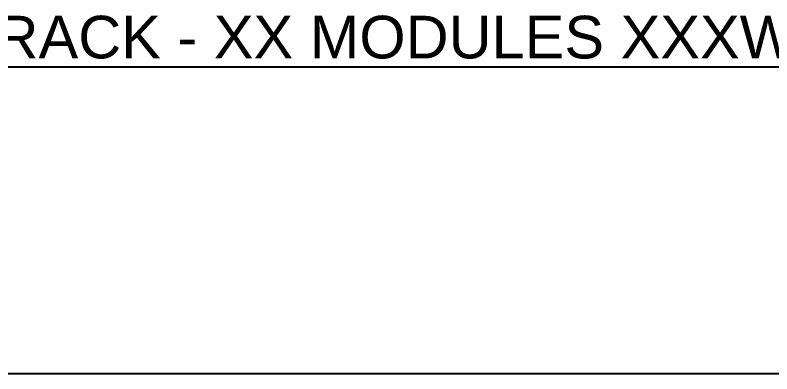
# Model space of a CAD drawing. Header units: feet. Extents: x -9903 to 12307, y -41 to 4121.
# Drawn here: x 8913 to 9552, y 669 to 972 of the extents above; entities that cross this region are included whole.
import ezdxf
from ezdxf.enums import TextEntityAlignment as Align

# ---------------------------------------------------------------- set-up
doc = ezdxf.new("R2010")
doc.units = ezdxf.units.FT
doc.header["$MEASUREMENT"] = 0
doc.layers.add('G-ANNO-TEXT', color=1, linetype='Continuous')
doc.styles.add('NEI-A', font='arial.ttf')

# ---------------------------------------------------------------- blocks, each defined once
blk = doc.blocks.new('DETAIL_TITLE')
at = {"style": 'NEI-A'}
blk.add_attdef('DETAIL_TITLE_001', (0.9099, -0.4851), '', height=0.2, dxfattribs=at)
at = {"style": 'NEI-A', "flags": 8}
blk.add_attdef('#', text='', height=0.2, dxfattribs=at).set_placement((0.5922, -0.5109), align=Align.MIDDLE_CENTER)
at = {"style": 'NEI-A'}
for tag, p in [('SCALE:', (0.9386, -0.7379)), ('1"_=_', (1.5474, -0.7379))]:
    blk.add_attdef(tag, text='', height=0.1, dxfattribs=at).set_placement(p, align=Align.BOTTOM_LEFT)

msp = doc.modelspace()

# ---------------------------------------------------------------- linework, layer by layer
msp.add_lwpolyline([(12307.35, 669.44), (8204.9, 669.44), (8204.9, 669.44)])

# ---------------------------------------------------------------- block references
at = {"layer": 'G-ANNO-TEXT'}
ref = msp.add_blockref('DETAIL_TITLE', (8423.55, 1001.52), dxfattribs=dict(at, xscale=128.9267043143703, yscale=128.9267043143703, zscale=128.9267043143703))
ref.add_attrib('DETAIL_TITLE_001', '%%USAT 2 STRING RACK - XX MODULES XXXW', (8538.6, 935.86), dxfattribs={"layer": '0', "height": 36, "style": 'NEI-A'})

doc.saveas('drawing.dxf')
